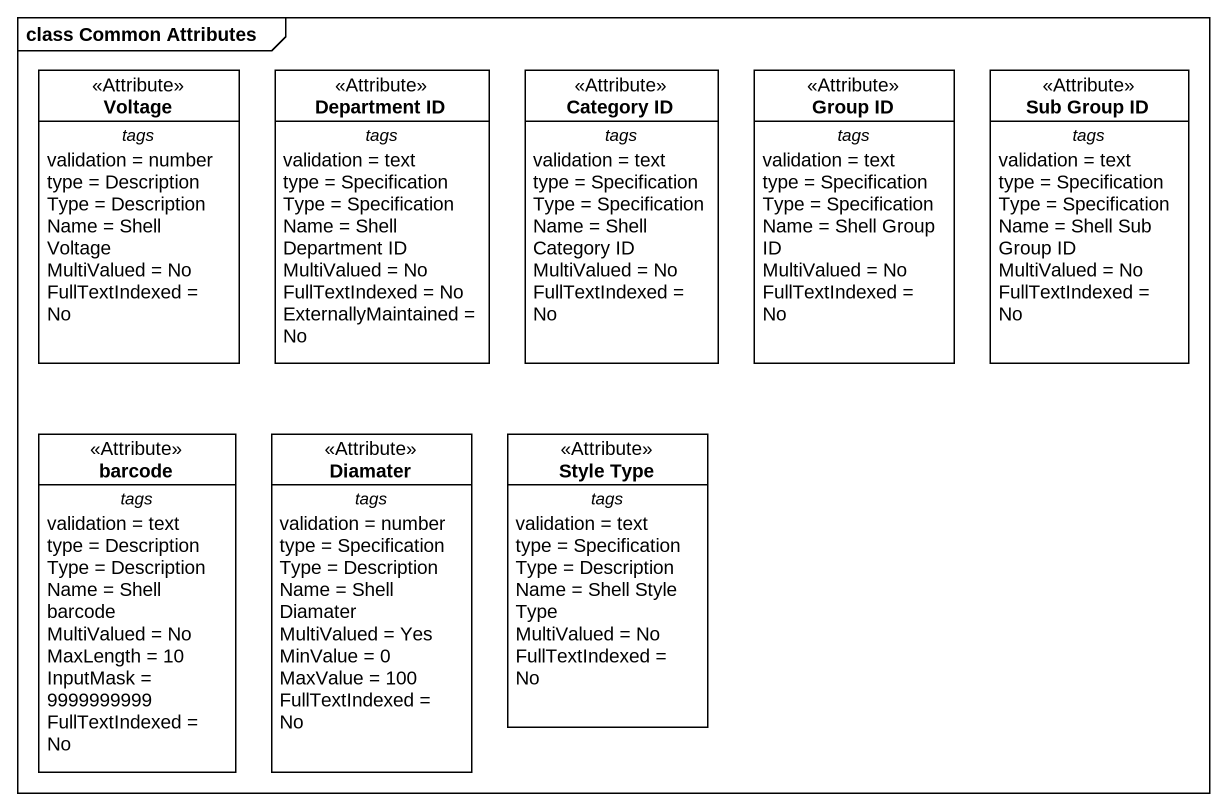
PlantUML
@startuml
mainframe class Common Attributes
hide circle
hide empty members
class Voltage <<Attribute>> {
  -- tags --
  validation = number
  type = Description
  Type = Description
  Name = Shell Voltage
  MultiValued = No
  FullTextIndexed = No
}
class "Department ID" as Department_ID <<Attribute>> {
  -- tags --
  validation = text
  type = Specification
  Type = Specification
  Name = Shell Department ID
  MultiValued = No
  FullTextIndexed = No
  ExternallyMaintained = No
}
class "Category ID" as Category_ID <<Attribute>> {
  -- tags --
  validation = text
  type = Specification
  Type = Specification
  Name = Shell Category ID
  MultiValued = No
  FullTextIndexed = No
}
class "Group ID" as Group_ID <<Attribute>> {
  -- tags --
  validation = text
  type = Specification
  Type = Specification
  Name = Shell Group ID
  MultiValued = No
  FullTextIndexed = No
}
class "Sub Group ID" as Sub_Group_ID <<Attribute>> {
  -- tags --
  validation = text
  type = Specification
  Type = Specification
  Name = Shell Sub Group ID
  MultiValued = No
  FullTextIndexed = No
}
class barcode <<Attribute>> {
  -- tags --
  validation = text
  type = Description
  Type = Description
  Name = Shell barcode
  MultiValued = No
  MaxLength = 10
  InputMask = 9999999999
  FullTextIndexed = No
}
class Diamater <<Attribute>> {
  -- tags --
  validation = number
  type = Specification
  Type = Description
  Name = Shell Diamater
  MultiValued = Yes
  MinValue = 0
  MaxValue = 100
  FullTextIndexed = No
}
class "Style Type" as Style_Type <<Attribute>> {
  -- tags --
  validation = text
  type = Specification
  Type = Description
  Name = Shell Style Type
  MultiValued = No
  FullTextIndexed = No
}
@enduml
